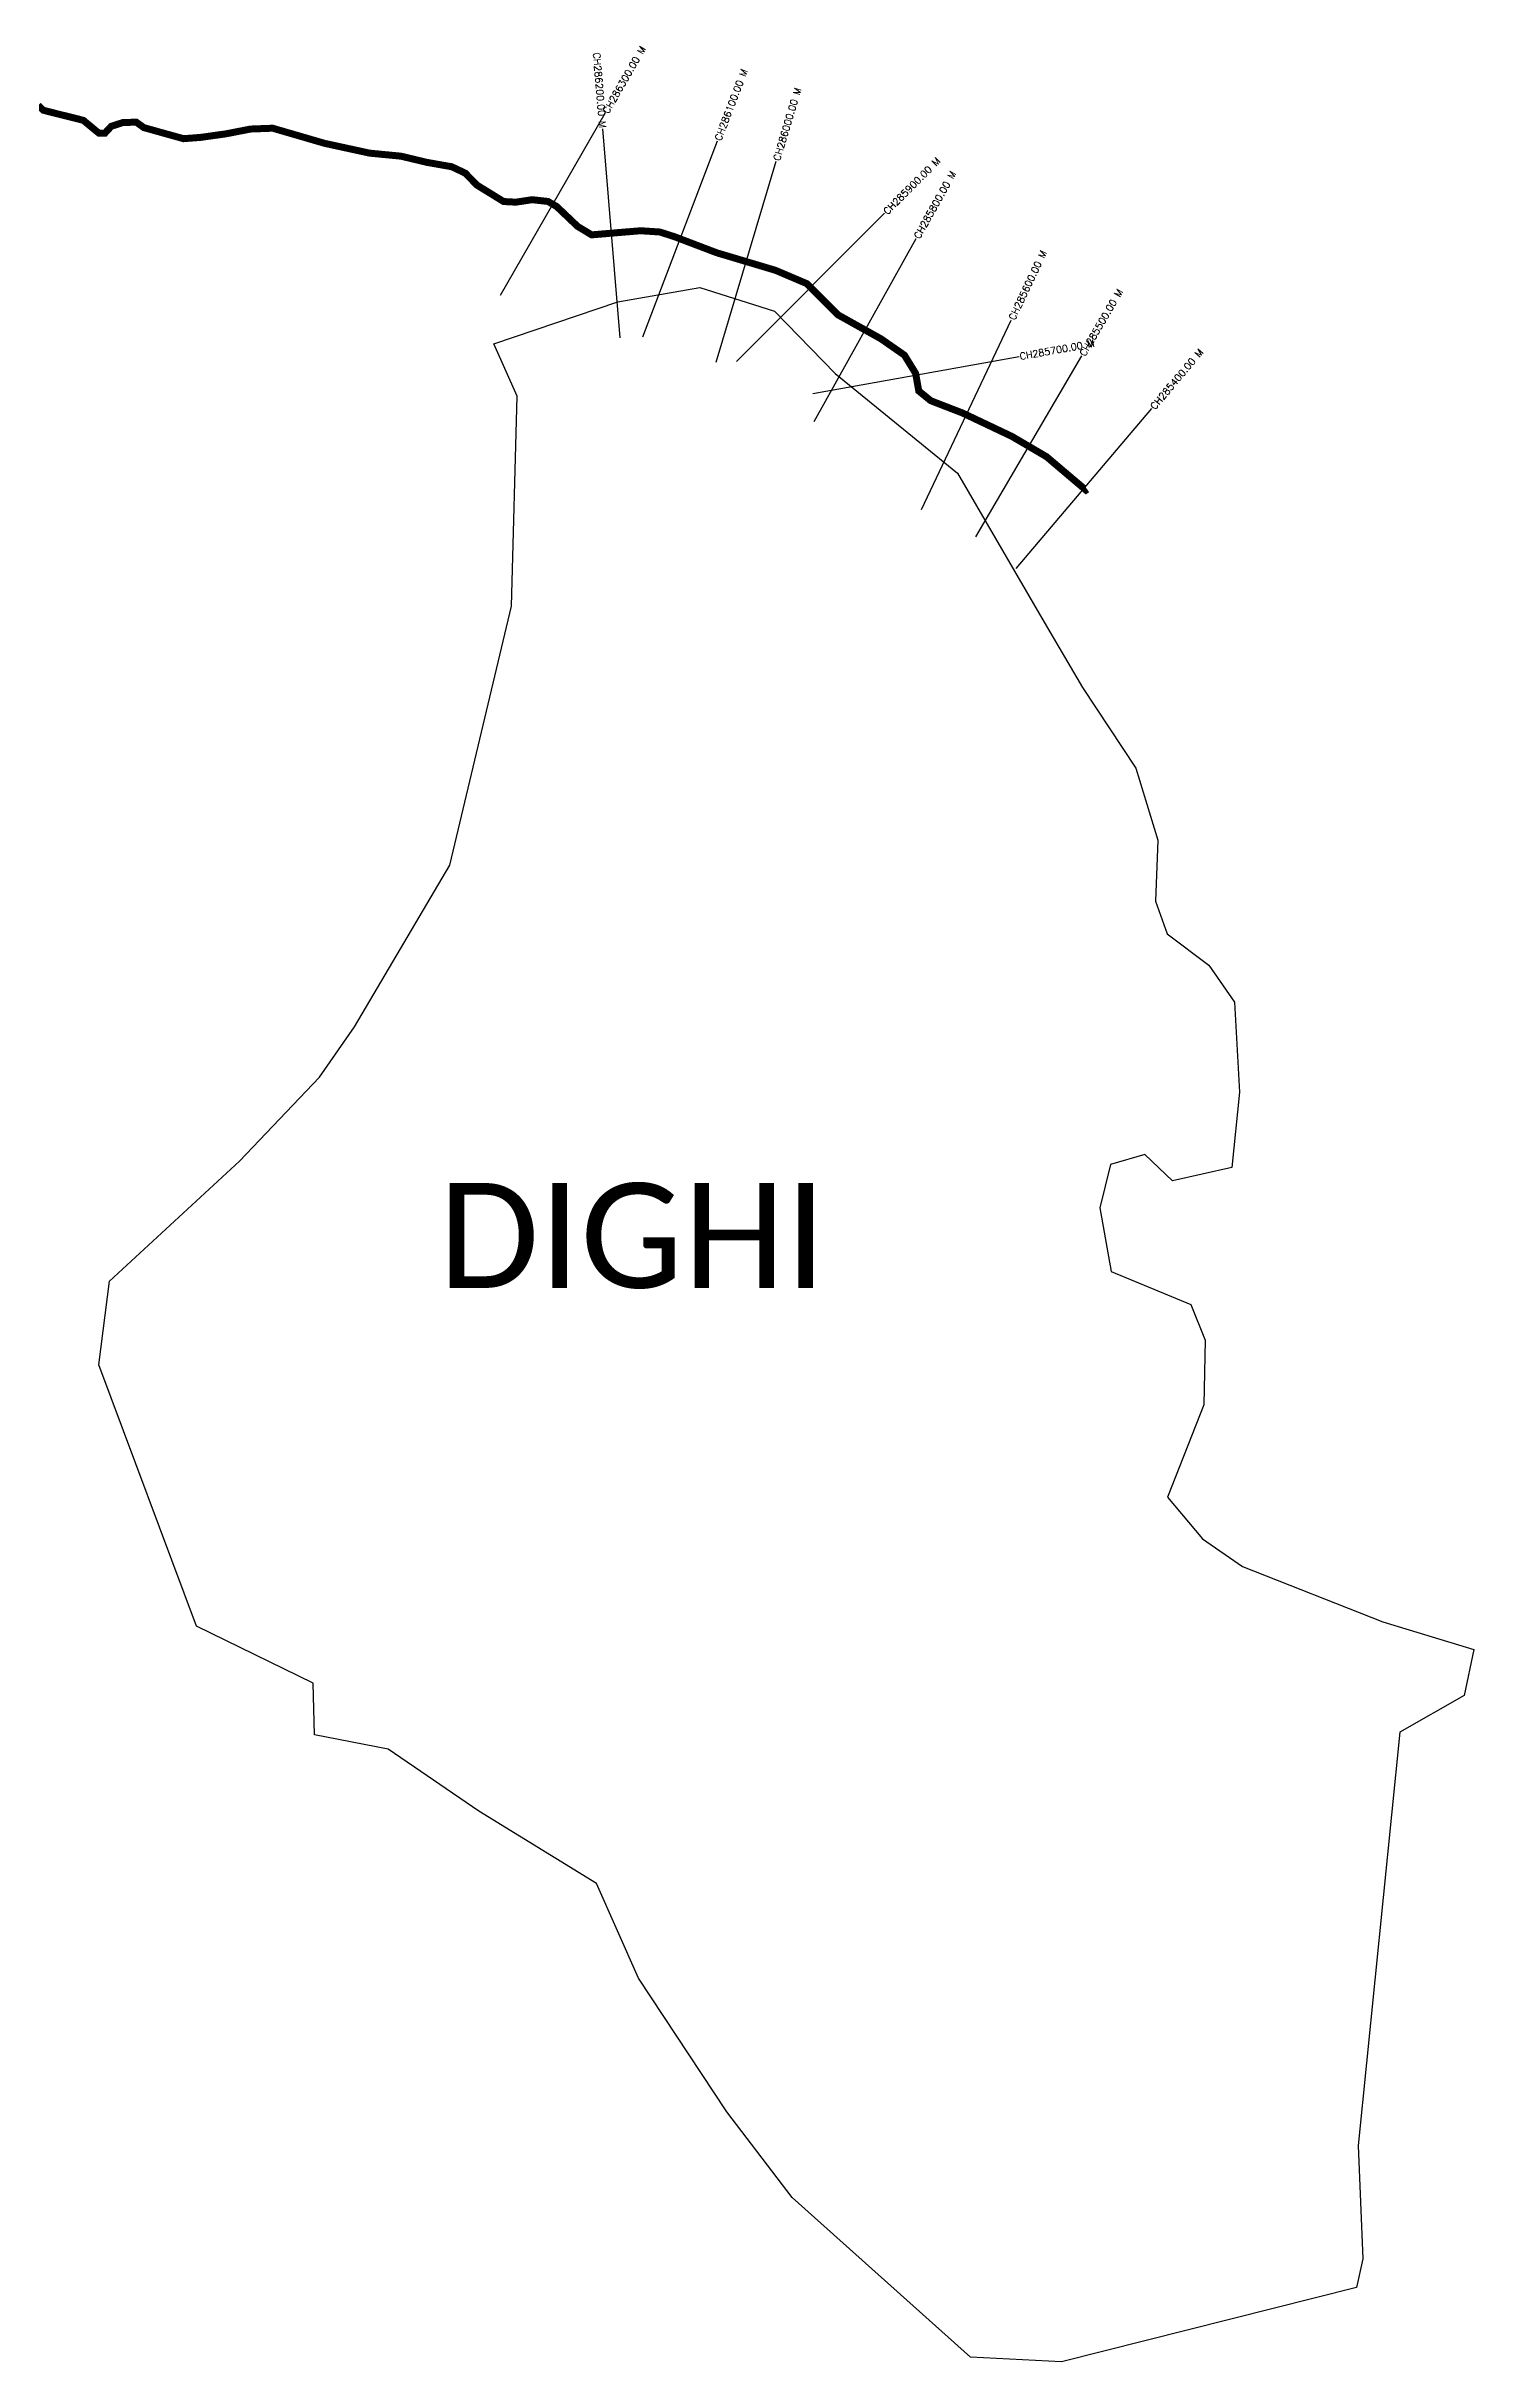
# Model space of a CAD drawing. Header units: metres. Extents: x 281721 to 285807, y 2019455 to 2023086.
# Drawn here: x 283764 to 285807, y 2019455 to 2022767 of the extents above; entities that cross this region are included whole.
import ezdxf
from ezdxf.enums import TextEntityAlignment as Align

# ---------------------------------------------------------------- set-up
doc = ezdxf.new("R2010")
doc.units = ezdxf.units.M
doc.header["$MEASUREMENT"] = 0
for name, color, linetype in [('CS', 134, 'Continuous'), ('CSMark', 6, 'Continuous'), ('UNPROTECTED', 10, 'Continuous'), ('village', 3, 'Continuous'), ('VILLAGE NAME', 250, 'Continuous')]:
    doc.layers.add(name, color=color, linetype=linetype)
doc.styles.get("Standard").update_dxf_attribs({"font": 'simplex.shx'})

msp = doc.modelspace()

# ---------------------------------------------------------------- linework, layer by layer
at = {"color": 6, "flags": 128}
msp.add_lwpolyline([(283838.8, 2020880.9), (283854.4, 2021000.4)], dxfattribs=at)
at = {"layer": 'CS'}
for p, q in [((284413.9, 2022411.3), (284563.5, 2022671.3)), ((284585.4, 2022350.3), (284560.5, 2022649.3)), ((284617.8, 2022351.5), (284724.5, 2022631.9)), ((284722.6, 2022315.5), (284808.6, 2022602.9)), ((284751.6, 2022316.1), (284963.7, 2022528.3)), ((284862.7, 2022230.3), (285008.9, 2022492.3)), ((285016.5, 2022104.4), (285145, 2022375.5)), ((284860.9, 2022270.4), (285156.2, 2022323.2)), ((285094.1, 2022065.6), (285245.8, 2022324.4)), ((285152.2, 2022020), (285346.1, 2022248.9))]:
    msp.add_line(p, q, dxfattribs=at)
at = {"layer": 'UNPROTECTED', "const_width": 10, "flags": 128}
msp.add_lwpolyline([(285253.6, 2022133.4), (285251.9, 2022132.2), (285226.6, 2022153.6), (285195.5, 2022180), (285145.8, 2022209.1), (285075.4, 2022242.5), (285029.8, 2022260.1), (285012.6, 2022274.1), (285008.1, 2022299.3), (284992.1, 2022325.3), (284958.3, 2022348.8), (284896.9, 2022383), (284852.2, 2022427.7), (284807.5, 2022446.7), (284723.1, 2022471.9), (284663.2, 2022494.7), (284642, 2022501.5), (284614.5, 2022503.3), (284582, 2022500.6), (284563.2, 2022499), (284544.4, 2022497.4), (284524.2, 2022509.6), (284510, 2022523.1), (284494.3, 2022538), (284481.9, 2022545.2), (284459.2, 2022547.7), (284436, 2022544.2), (284418.3, 2022545.1), (284403.4, 2022554.3), (284380.2, 2022568.6), (284363.4, 2022585.8), (284344, 2022594.9), (284308.2, 2022601.2), (284271.5, 2022610), (284226.8, 2022614.3), (284162, 2022628.4), (284124.3, 2022639.4), (284087.8, 2022650), (284056.1, 2022648.8), (284020.6, 2022641.9), (283984.9, 2022636.9), (283960.3, 2022635), (283931.1, 2022643.1), (283903.4, 2022650.9), (283892.5, 2022658.7), (283873, 2022658), (283856.8, 2022652.7), (283847.6, 2022642.8), (283839.1, 2022643), (283833, 2022647.9), (283829.5, 2022650.8), (283816.8, 2022661.3), (283795.4, 2022666.7), (283782.3, 2022669.9), (283759.5, 2022675.7), (283752.2, 2022682.8)], dxfattribs=at)
at = {"layer": 'village', "color": 6}
for points in [[(283854.4, 2021000.4, 0), (284040.3, 2021172, 0), (284154.7, 2021292.5, 0), (284204.8, 2021364.5, 0), (284341.6, 2021595.5, 0), (284429.5, 2021966, 0), (284438, 2022266.7, 0), (284404.4, 2022341.5, 0), (284582.1, 2022401.4, 0), (284699, 2022421.9, 0), (284806, 2022388.2, 0), (284893, 2022298.9, 0), (285068.1, 2022156.7, 0), (285192.2, 2021943.2, 0), (285246.8, 2021849.8, 0), (285323.1, 2021734.6, 0), (285354.6, 2021631.2, 0), (285351.3, 2021544.3, 0), (285368.1, 2021497.4, 0), (285428, 2021452.8, 0), (285464.5, 2021399.6, 0), (285471.9, 2021270.9, 0), (285460.7, 2021162.9, 0), (285375.9, 2021143.8, 0), (285336.2, 2021181.6, 0), (285286.9, 2021167.4, 0), (285271.8, 2021105.6, 0), (285287.9, 2021014.3, 0), (285402.2, 2020967, 0), (285422.7, 2020916.1, 0), (285420.7, 2020823.6, 0), (285368.6, 2020691.4, 0), (285418.5, 2020631.8, 0)], [(285418.5, 2020631.8, 0), (285476.1, 2020592.4, 0), (285676.9, 2020513.3, 0), (285806.9, 2020473.5, 0), (285793.1, 2020407.5, 0), (285701, 2020355.3, 0), (285641.4, 2019763.9, 0), (285648.3, 2019601.7, 0), (285639.1, 2019560.6, 0), (285216.7, 2019454.5, 0), (285086.5, 2019460.8, 0), (284831.6, 2019689.4, 0), (284737.9, 2019811.8, 0), (284611.6, 2020003.2, 0), (284551.2, 2020138.6, 0), (284383, 2020242.1, 0), (284253, 2020331.1, 0), (284147.9, 2020351.4, 0), (284145.9, 2020425.1, 0), (283978.6, 2020506.8, 0), (283838.8, 2020880.9, 0)]]:
    msp.add_polyline3d(points, dxfattribs=at)

# ---------------------------------------------------------------- texts
at = {"layer": 'CSMark'}
for s, rotation, p in [('CH286300.00 M', 60.0854, (284564, 2022672.2)), ('CH286100.00 M', 69.1612, (284724.8, 2022632.8)), ('CH286000.00 M', 73.3398, (284808.9, 2022603.8)), ('CH285900.00 M', 45.0197, (284964.4, 2022529)), ('CH285800.00 M', 60.8194, (285009.4, 2022493.1)), ('CH285600.00 M', 64.6377, (285145.4, 2022376.4)), ('CH285500.00 M', 59.6183, (285246.3, 2022325.2)), ('CH285700.00 M', 10.1315, (285157.2, 2022323.4)), ('CH285400.00 M', 49.7307, (285346.8, 2022249.7))]:
    msp.add_text(s, height=10, rotation=rotation, dxfattribs=at).set_placement(p, align=Align.MIDDLE_LEFT)
msp.add_text('CH286200.00 M', height=10, rotation=274.7608, dxfattribs=at).set_placement((284560.4, 2022650.3), align=Align.MIDDLE_RIGHT)
at = {"layer": 'VILLAGE NAME', "insert": (284325.4, 2021140.8), "char_height": 150, "attachment_point": 1}
msp.add_mtext_dynamic_manual_height_columns('{\\fCalibri|b0|i0|c0|p34;DIGHI}', width=1877.914, gutter_width=1, heights=[0], dxfattribs=at)

doc.saveas('drawing.dxf')
